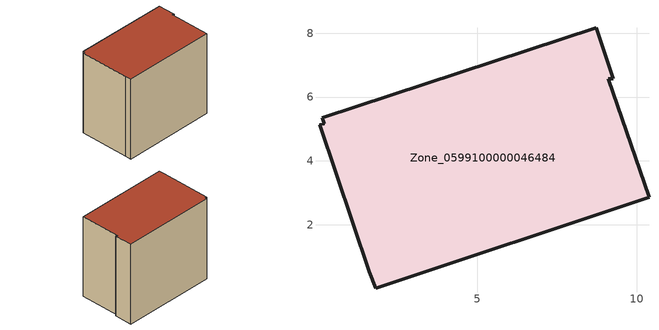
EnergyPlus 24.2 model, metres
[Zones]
Zone_0599100000046484
 floor ground (C_G): 0.15,5.35 8.74,8.17 9.27,6.58 9.12,6.58 10.39,2.87 1.82,0.01 1.61,0.52 0.06,5.12 0.21,5.17 z0.46
 wall outside (C_F): 9.12,6.58 9.27,6.58 8.74,8.17 0.15,5.35 0.21,5.17 0.06,5.12 1.61,0.52 1.82,0.01 10.39,2.87 9.12,6.58 z0.46:8.53
 roof outside (C_R): 1.82,0.01 10.39,2.87 9.12,6.58 9.27,6.58 8.74,8.17 0.15,5.35 0.21,5.17 0.06,5.12 1.61,0.52 z8.53
[BUILDING]
Pand.0599100000046484: North Axis=0; Terrain=City; Loads Convergence Tolerance Value=0.04; Temperature Convergence Tolerance Value=0.4; Solar Distribution=FullExterior; Maximum Number of Warmup Days=25; Minimum Number of Warmup Days=1
[Site:Location]
Rotterdam.The.Hague.AP_ZH_NLD Design_Conditions: Latitude=51.96; Longitude=4.45; Time Zone=1; Elevation=-4.5
[SITE:GROUNDTEMPERATURE:BUILDINGSURFACE]
18, 18, 18, 18, 18, 18, 18, 18, 18, 18, 18, 18
[MATERIAL] Thermal Absorptance=0.9; Solar Absorptance=0.7; Visible Absorptance=0.7
Name | Roughness | Thickness | Conductivity | Density | Specific Heat
G.TC.1965-1974 | MediumSmooth | 0.15 | 0.882353 | 540 | 1210
F.TC.1965-1974 | Rough | 0.3 | 0.697674 | 1920 | 840
R.TC.1965-1974 | MediumRough | 0.2 | 0.232558 | 1500 | 1000
[CONSTRUCTION]
C_G: G.TC.1965-1974
C_F: F.TC.1965-1974
C_R: R.TC.1965-1974
[ZONE]
Zone_0599100000046484: Type=1; Multiplier=1; Ceiling Height=Autocalculate; Volume=Autocalculate; Floor Area=autocalculate; Part of Total Floor Area=Yes
[ZONEINFILTRATION:DESIGNFLOWRATE]
Infil_Zone_0599100000046484: Zone or ZoneList or Space or SpaceList=Zone_0599100000046484; Schedule=AlwaysOn; Design Flow Rate Calculation Method=Flow/Area; Flow Rate per Floor Area=0.003; Constant Term Coefficient=1; Temperature Term Coefficient=0; Velocity Term Coefficient=0; Velocity Squared Term Coefficient=0
[HVACTEMPLATE:ZONE:IDEALLOADSAIRSYSTEM]
Zone_0599100000046484: Maximum Heating Supply Air Temperature=50; Minimum Cooling Supply Air Temperature=13; Maximum Heating Supply Air Humidity Ratio=0.0156; Minimum Cooling Supply Air Humidity Ratio=0.0077; Heating Limit=NoLimit; Cooling Limit=NoLimit; Dehumidification Control Type=ConstantSensibleHeatRatio; Cooling Sensible Heat Ratio=0.7; Dehumidification Setpoint=60; Humidification Control Type=None; Humidification Setpoint=30; Outdoor Air Method=None; Outdoor Air Flow Rate per Person=0.00944; Outdoor Air Flow Rate per Zone Floor Area=0; Outdoor Air Flow Rate per Zone=0; Demand Controlled Ventilation Type=None; Outdoor Air Economizer Type=NoEconomizer; Heat Recovery Type=None; Sensible Heat Recovery Effectiveness=0.7; Latent Heat Recovery Effectiveness=0.65
[ZONECONTROL:THERMOSTAT]
ThermostatControl_Zone_0599100000046484: Zone or ZoneList=Zone_0599100000046484; Control Type Schedule=DualSetpointControlType; Control 1=Thermostat_Zone_0599100000046484; Temperature Difference Between Cutout And Setpoint=0
[THERMOSTATSETPOINT:DUALSETPOINT]
Thermostat_Zone_0599100000046484: Heating Setpoint Temperature Schedule=HeatingSetpoint_Zone_0599100000046484; Cooling Setpoint Temperature Schedule=CoolingSetpoint_Zone_0599100000046484
[SCHEDULE:COMPACT]
HeatingSetpoint_Zone_0599100000046484: Through: 12/31, For: AllDays, Until: 24:00, 21
CoolingSetpoint_Zone_0599100000046484: Through: 12/31, For: AllDays, Until: 24:00, 24
DualSetpointControlType: Through: 12/31, For: AllDays, Until: 24:00, 4
AlwaysOn: Through: 12/31, For: AllDays, Until: 24:00, 1
